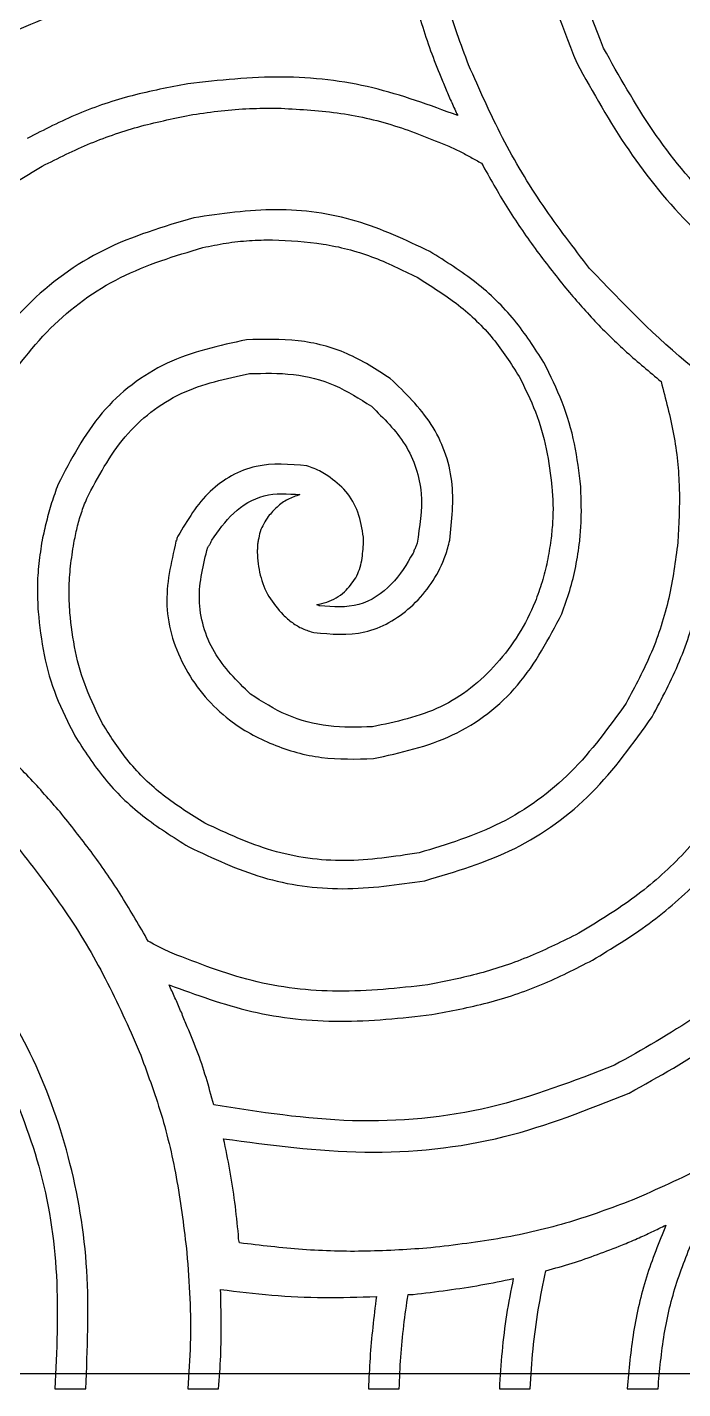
# Model space of a CAD drawing. Extents: x 0 to 371, y 0 to 260.
# Drawn here: x 285.19 to 302.68, y 0.26 to 36.57 of the extents above; entities that cross this region are included whole.
import ezdxf

# ---------------------------------------------------------------- set-up
doc = ezdxf.new("R2010")
doc.units = 0
doc.layers.add('Layer_1', color=7, linetype='CONTINUOUS')

msp = doc.modelspace()

# ---------------------------------------------------------------- linework, layer by layer
at = {"layer": 'Layer_1', "color": 7}
for points in [[(0.02646, 259.95312), (370.443122, 259.95312), (370.443122, 0.661457), (0.02646, 0.661457)], [(291.864358, 34.408445)], [(291.741354, 30.89858)]]:
    msp.add_lwpolyline(points, close=True, dxfattribs=at)
for points in [[(294.163958, 22.83344), (294.163958, 22.965731)], [(295.354583, 2.778333), (295.486875, 2.778333)], [(285.934993, 0.264791), (286.755625, 0.264791)], [(289.480516, 0.264791), (290.300618, 0.264791)], [(294.29625, 0.264791), (295.116352, 0.264791)], [(297.788538, 0.264791), (298.60864, 0.264791)], [(301.201769, 0.264791), (302.021871, 0.264791)]]:
    msp.add_lwpolyline(points, dxfattribs=at)
for points, knots in [([(300.566663, 36.009896), (300.138636, 37.112584), (299.257328, 39.38302), (298.937134, 43.113115), (299.335118, 45.589636), (299.534682, 46.831457)], [0, 0, 0, 0, 3.536436, 7.281531, 11.048228, 11.048228, 11.048228, 11.048228]), ([(298.661875, 46.566874), (298.48678, 45.304707), (298.138061, 42.790978), (298.511739, 39.022713), (299.413685, 36.728973), (299.8525, 35.613021)], [0, 0, 0, 0, 3.816573, 7.601078, 11.186883, 11.186883, 11.186883, 11.186883]), ([(296.968435, 35.559795), (296.762665, 36.114276), (296.343153, 37.244717), (295.924485, 39.048445), (295.774714, 40.294612), (295.698224, 40.931043)], [0, 0, 0, 0, 1.773057, 3.614801, 5.537177, 5.537177, 5.537177, 5.537177]), ([(284.665311, 36.380416), (285.335931, 36.667458), (286.710592, 37.255849), (288.954793, 37.739263), (290.504481, 37.82412), (291.290239, 37.867147)], [0, 0, 0, 0, 2.184859, 4.478605, 6.837891, 6.837891, 6.837891, 6.837891]), ([(295.513227, 37.411878), (295.578051, 37.160908), (295.706191, 36.664808), (295.945167, 35.940383), (296.133737, 35.474088), (296.22739, 35.242501)], [0, 0, 0, 0, 0.777492, 1.536894, 2.286195, 2.286195, 2.286195, 2.286195]), ([(305.355515, 30.189063), (304.716026, 30.726188), (303.429632, 31.806667), (301.816112, 33.78209), (300.984842, 35.26427), (300.566663, 36.009896)], [0, 0, 0, 0, 2.501839, 5.032693, 7.594724, 7.594724, 7.594724, 7.594724]), ([(299.8525, 35.613021), (300.291479, 34.825479), (301.162874, 33.262174), (302.861106, 31.19034), (304.210995, 30.060733), (304.879583, 29.501249)], [0, 0, 0, 0, 2.701851, 5.363294, 7.97507, 7.97507, 7.97507, 7.97507]), ([(296.6775, 34.210523), (295.930808, 34.486193), (294.420679, 35.043716), (291.96145, 35.332039), (290.316689, 35.15003), (289.480516, 35.057499)], [0, 0, 0, 0, 2.382552, 4.818541, 7.337641, 7.337641, 7.337641, 7.337641]), ([(296.22739, 35.242501), (296.273354, 35.127513), (296.365856, 34.896099), (296.519361, 34.553497), (296.624677, 34.325086), (296.6775, 34.210523)], [0, 0, 0, 0, 0.371464, 0.747574, 1.126049, 1.126049, 1.126049, 1.126049]), ([(300.19614, 30.135837), (299.770728, 30.68668), (298.916577, 31.792674), (297.831117, 33.611401), (297.25778, 34.9063), (296.968435, 35.559795)], [0, 0, 0, 0, 2.086878, 4.190078, 6.332926, 6.332926, 6.332926, 6.332926]), ([(289.480516, 35.057499), (288.982156, 34.962391), (287.987898, 34.772645), (286.543369, 34.29059), (285.643993, 33.831666), (285.194477, 33.602291)], [0, 0, 0, 0, 1.521204, 3.034896, 4.547432, 4.547432, 4.547432, 4.547432]), ([(285.591352, 32.861251), (286.018736, 33.074355), (286.869413, 33.498523), (288.222091, 33.956675), (289.149245, 34.143479), (289.612807, 34.236878)], [0, 0, 0, 0, 1.431633, 2.849559, 4.267394, 4.267394, 4.267394, 4.267394]), ([(289.612807, 34.236878), (289.865054, 34.273683), (290.365787, 34.346745), (291.117964, 34.40452), (291.616723, 34.407142), (291.864358, 34.408445)], [0, 0, 0, 0, 0.764627, 1.517858, 2.260628, 2.260628, 2.260628, 2.260628]), ([(291.864358, 34.408445), (292.397933, 34.38057), (293.453951, 34.325402), (295.000445, 33.986088), (295.961626, 33.588161), (296.439269, 33.390418)], [0, 0, 0, 0, 1.601435, 3.169465, 4.718372, 4.718372, 4.718372, 4.718372]), ([(296.439269, 33.390418), (296.540868, 33.345128), (296.740823, 33.255995), (297.027968, 33.09823), (297.217093, 32.993454), (297.312076, 32.940833)], [0, 0, 0, 0, 0.333557, 0.656467, 0.982266, 0.982266, 0.982266, 0.982266]), ([(281.807599, 29.580315), (282.165518, 30.01808), (282.876131, 30.887221), (284.157264, 31.992166), (285.112525, 32.571073), (285.591352, 32.861251)], [0, 0, 0, 0, 1.694337, 3.363945, 5.041935, 5.041935, 5.041935, 5.041935]), ([(297.312076, 32.940833), (297.532297, 32.549433), (297.972079, 31.767808), (298.728988, 30.656667), (299.28403, 29.956235), (299.561035, 29.60667)], [0, 0, 0, 0, 1.346866, 2.689695, 4.027539, 4.027539, 4.027539, 4.027539]), ([(295.936455, 30.585938), (295.292534, 30.889699), (293.996755, 31.500967), (291.811949, 31.802433), (290.369316, 31.592087), (289.63916, 31.485624)], [0, 0, 0, 0, 2.127755, 4.281739, 6.489174, 6.489174, 6.489174, 6.489174]), ([(289.63916, 31.485624), (288.822081, 31.243562), (287.194021, 30.761243), (285.077578, 29.221145), (284.083954, 27.82648), (283.580625, 27.119999)], [0, 0, 0, 0, 2.544132, 5.069282, 7.66157, 7.66157, 7.66157, 7.66157]), ([(289.877391, 30.691874), (290.083994, 30.733832), (290.495162, 30.817334), (291.118857, 30.886239), (291.534454, 30.894478), (291.741354, 30.89858)], [0, 0, 0, 0, 0.632271, 1.258299, 1.878931, 1.878931, 1.878931, 1.878931]), ([(291.741354, 30.89858), (292.191144, 30.875127), (293.086284, 30.828452), (294.395391, 30.490963), (295.193697, 30.095551), (295.592285, 29.898124)], [0, 0, 0, 0, 1.349243, 2.685164, 4.01731, 4.01731, 4.01731, 4.01731]), ([(284.347493, 26.696253), (284.804578, 27.338507), (285.709414, 28.6099), (287.641599, 30.015752), (289.12931, 30.465649), (289.877391, 30.691874)], [0, 0, 0, 0, 2.355552, 4.663003, 6.996812, 6.996812, 6.996812, 6.996812]), ([(298.979163, 27.622295), (298.730368, 28.010677), (298.223902, 28.801295), (297.180749, 29.805485), (296.356467, 30.322495), (295.936455, 30.585938)], [0, 0, 0, 0, 1.380479, 2.810201, 4.295596, 4.295596, 4.295596, 4.295596]), ([(310.408951, 23.759481), (309.048451, 24.241513), (306.414762, 25.17464), (302.895787, 27.310171), (301.078406, 29.212387), (300.19614, 30.135837)], [0, 0, 0, 0, 4.325799, 8.373984, 12.193381, 12.193381, 12.193381, 12.193381]), ([(295.592285, 29.898124), (295.970115, 29.662747), (296.710569, 29.201467), (297.64618, 28.305273), (298.096936, 27.598466), (298.317705, 27.252291)], [0, 0, 0, 0, 1.333713, 2.613748, 3.842469, 3.842469, 3.842469, 3.842469]), ([(299.561035, 29.60667), (299.815585, 29.311498), (300.327881, 28.717448), (301.180257, 27.889002), (301.792319, 27.378063), (302.101458, 27.119999)], [0, 0, 0, 0, 1.168927, 2.352525, 3.560409, 3.560409, 3.560409, 3.560409]), ([(291.041663, 28.231043), (290.317419, 28.0746), (288.876869, 27.763428), (287.045386, 26.360332), (286.361599, 25.038869), (286.01458, 24.368229)], [0, 0, 0, 0, 2.205182, 4.386198, 6.633616, 6.633616, 6.633616, 6.633616]), ([(294.878121, 27.199065), (294.504361, 27.441101), (293.752483, 27.927996), (292.414749, 28.269899), (291.503571, 28.244114), (291.041663, 28.231043)], [0, 0, 0, 0, 1.329611, 2.674722, 4.057669, 4.057669, 4.057669, 4.057669]), ([(299.95791, 24.315003), (299.914187, 24.698865), (299.826922, 25.465006), (299.489832, 26.580523), (299.149865, 27.27406), (298.979163, 27.622295)], [0, 0, 0, 0, 1.157449, 2.310128, 3.472599, 3.472599, 3.472599, 3.472599]), ([(286.781977, 23.99771), (287.084947, 24.573802), (287.682858, 25.710724), (289.253317, 26.93321), (290.497737, 27.198456), (291.12125, 27.331356)], [0, 0, 0, 0, 1.939308, 3.827233, 5.723084, 5.723084, 5.723084, 5.723084]), ([(291.12125, 27.331356), (291.513105, 27.340822), (292.285732, 27.359485), (293.418906, 27.070674), (294.057868, 26.661714), (294.375307, 26.458541)], [0, 0, 0, 0, 1.1732, 2.313216, 3.43875, 3.43875, 3.43875, 3.43875]), ([(298.317705, 27.252291), (298.470883, 26.941284), (298.775639, 26.322522), (299.071493, 25.321474), (299.150991, 24.63466), (299.191041, 24.288648)], [0, 0, 0, 0, 1.038912, 2.066966, 3.110734, 3.110734, 3.110734, 3.110734]), ([(296.465621, 22.886666), (296.523946, 23.413723), (296.641712, 24.477931), (296.066124, 26.062506), (295.276839, 26.817613), (294.878121, 27.199065)], [0, 0, 0, 0, 1.577528, 3.185267, 4.826555, 4.826555, 4.826555, 4.826555]), ([(302.101458, 27.119999), (302.224873, 26.654167), (302.472058, 25.721164), (302.625168, 24.276471), (302.575705, 23.313608), (302.551038, 22.83344)], [0, 0, 0, 0, 1.444481, 2.893114, 4.334161, 4.334161, 4.334161, 4.334161]), ([(294.375307, 26.458541), (294.704186, 26.137925), (295.361189, 25.49743), (295.810284, 24.144978), (295.664426, 23.249826), (295.592285, 22.807085)], [0, 0, 0, 0, 1.365466, 2.727798, 4.061015, 4.061015, 4.061015, 4.061015]), ([(292.655515, 24.871041), (292.197503, 24.911148), (291.270215, 24.992347), (289.956539, 24.253156), (289.467739, 23.420851), (289.215932, 22.992087)], [0, 0, 0, 0, 1.356338, 2.746027, 4.222582, 4.222582, 4.222582, 4.222582]), ([(293.211035, 24.606458), (293.1538, 24.642048), (293.036518, 24.714977), (292.851013, 24.805522), (292.719724, 24.849522), (292.655515, 24.871041)], [0, 0, 0, 0, 0.20215, 0.414236, 0.617237, 0.617237, 0.617237, 0.617237]), ([(286.01458, 24.368229), (285.956257, 24.20758), (285.839341, 23.885535), (285.702723, 23.389363), (285.628474, 23.054221), (285.591352, 22.886666)], [0, 0, 0, 0, 0.512559, 1.027501, 1.54235, 1.54235, 1.54235, 1.54235]), ([(294.163958, 22.965731), (294.128991, 23.191664), (294.061117, 23.630215), (293.724785, 24.216914), (293.382008, 24.476819), (293.211035, 24.606458)], [0, 0, 0, 0, 0.68248, 1.324743, 1.963907, 1.963907, 1.963907, 1.963907]), ([(286.437807, 22.807085), (286.465894, 22.94561), (286.521312, 23.21893), (286.632262, 23.618434), (286.732382, 23.87207), (286.781977, 23.99771)], [0, 0, 0, 0, 0.424009, 0.836601, 1.241602, 1.241602, 1.241602, 1.241602]), ([(290.115621, 22.886666), (290.294389, 23.140776), (290.652545, 23.649878), (291.503063, 24.170832), (292.145218, 24.126237), (292.470519, 24.103646)], [0, 0, 0, 0, 0.929904, 1.863036, 2.821041, 2.821041, 2.821041, 2.821041]), ([(292.470519, 24.103646), (292.359343, 24.066808), (292.136854, 23.993087), (291.853, 23.781514), (291.699684, 23.607623), (291.623535, 23.521253)], [0, 0, 0, 0, 0.349498, 0.69943, 1.044756, 1.044756, 1.044756, 1.044756]), ([(299.191041, 24.288648), (299.203494, 24.130352), (299.228226, 23.815959), (299.211933, 23.346998), (299.17997, 23.039013), (299.16416, 22.886666)], [0, 0, 0, 0, 0.476032, 0.945452, 1.404949, 1.404949, 1.404949, 1.404949]), ([(299.931557, 22.859795), (299.945742, 23.018749), (299.974246, 23.338171), (299.978744, 23.824284), (299.964911, 24.150099), (299.95791, 24.315003)], [0, 0, 0, 0, 0.478603, 0.961761, 1.456911, 1.456911, 1.456911, 1.456911]), ([(291.623535, 23.521253), (291.58128, 23.457721), (291.496434, 23.330153), (291.400237, 23.117152), (291.372795, 22.963948), (291.358951, 22.886666)], [0, 0, 0, 0, 0.228846, 0.459505, 0.6943, 0.6943, 0.6943, 0.6943]), ([(285.591352, 22.886666), (285.559633, 22.681256), (285.495537, 22.266177), (285.45337, 21.628441), (285.47464, 21.198901), (285.485413, 20.981356)], [0, 0, 0, 0, 0.623438, 1.259799, 1.912811, 1.912811, 1.912811, 1.912811]), ([(289.215932, 22.992087), (289.208696, 22.980957), (289.192657, 22.956285), (289.183818, 22.908678), (289.170413, 22.876854), (289.163227, 22.859795)], [0, 0, 0, 0, 0.039475, 0.087503, 0.142996, 0.142996, 0.142996, 0.142996]), ([(290.009682, 22.701148), (290.025662, 22.720502), (290.057372, 22.75891), (290.087021, 22.824515), (290.106456, 22.866748), (290.115621, 22.886666)], [0, 0, 0, 0, 0.074948, 0.14873, 0.214587, 0.214587, 0.214587, 0.214587]), ([(291.358951, 22.886666), (291.351825, 22.851482), (291.33766, 22.781549), (291.332951, 22.67483), (291.330173, 22.39973), (291.387222, 21.954054), (291.610612, 21.36795), (291.884029, 21.057262), (292.02041, 20.902291)], [0, 0, 0, 0, 0.107533, 0.213734, 0.319652, 0.933139, 1.551136, 2.166174, 2.166174, 2.166174, 2.166174]), ([(292.841041, 20.425835), (293.301099, 20.384843), (294.232489, 20.301854), (295.513797, 21.05411), (296.129394, 21.906048), (296.354543, 22.490317), (296.414189, 22.685441), (296.448212, 22.818554), (296.465621, 22.886666)], [0, 0, 0, 0, 1.356337, 2.745907, 4.222353, 4.421866, 4.623133, 4.834029, 4.834029, 4.834029, 4.834029]), ([(299.16416, 22.886666), (299.13466, 22.697221), (299.076397, 22.323051), (298.934003, 21.774195), (298.599425, 20.808524), (297.812855, 19.54348), (296.276348, 18.307818), (295.027428, 18.044319), (294.40166, 17.912293)], [0, 0, 0, 0, 0.574893, 1.135461, 1.698343, 3.637651, 5.525576, 7.421427, 7.421427, 7.421427, 7.421427]), ([(301.863227, 18.176876), (302.122429, 18.664975), (302.640832, 19.641169), (303.139666, 21.236172), (303.2763, 22.335588), (303.344788, 22.886666)], [0, 0, 0, 0, 1.655746, 3.311481, 4.975488, 4.975488, 4.975488, 4.975488]), ([(286.331868, 20.955001), (286.321088, 21.164031), (286.299712, 21.578488), (286.342806, 22.198438), (286.406158, 22.604318), (286.437807, 22.807085)], [0, 0, 0, 0, 0.627466, 1.244117, 1.859713, 1.859713, 1.859713, 1.859713]), ([(289.163227, 22.859795), (289.030207, 22.288049), (288.762588, 21.137766), (289.326257, 19.384906), (290.410625, 18.118192), (291.733062, 17.398218), (293.051311, 17.027919), (293.96539, 17.053083), (294.428541, 17.065833)], [0, 0, 0, 0, 1.733689, 3.487973, 5.285129, 6.608863, 7.955426, 9.338494, 9.338494, 9.338494, 9.338494]), ([(291.147602, 18.785624), (290.792955, 19.135593), (290.089971, 19.829303), (289.6573, 21.303756), (289.893446, 22.240206), (290.009682, 22.701148)], [0, 0, 0, 0, 1.479954, 2.933572, 4.342665, 4.342665, 4.342665, 4.342665]), ([(295.486875, 22.542501), (295.314767, 22.251447), (294.968607, 21.666052), (294.055375, 21.056919), (293.353489, 21.112159), (292.999685, 21.140003)], [0, 0, 0, 0, 1.011102, 2.033624, 3.072954, 3.072954, 3.072954, 3.072954]), ([(293.661144, 21.510523), (293.769203, 21.630531), (293.987081, 21.872502), (294.136201, 22.347583), (294.154712, 22.671602), (294.163958, 22.83344)], [0, 0, 0, 0, 0.479683, 0.967183, 1.45365, 1.45365, 1.45365, 1.45365]), ([(295.592285, 22.807085), (295.58152, 22.778217), (295.559102, 22.718101), (295.520057, 22.631485), (295.49764, 22.571369), (295.486875, 22.542501)], [0, 0, 0, 0, 0.092408, 0.192435, 0.284843, 0.284843, 0.284843, 0.284843]), ([(299.455625, 20.928646), (299.529794, 21.133552), (299.678989, 21.545732), (299.838261, 22.19272), (299.900174, 22.635407), (299.931557, 22.859795)], [0, 0, 0, 0, 0.653463, 1.314482, 1.993939, 1.993939, 1.993939, 1.993939]), ([(302.551038, 22.83344), (302.484119, 22.332857), (302.350304, 21.331859), (301.885111, 19.882104), (301.411749, 18.991862), (301.175416, 18.547396)], [0, 0, 0, 0, 1.513325, 3.026144, 4.534516, 4.534516, 4.534516, 4.534516]), ([(292.920099, 21.166874), (293.008359, 21.188152), (293.185794, 21.230927), (293.440506, 21.341869), (293.58735, 21.454116), (293.661144, 21.510523)], [0, 0, 0, 0, 0.272224, 0.547269, 0.825117, 0.825117, 0.825117, 0.825117]), ([(292.999685, 21.140003), (292.990645, 21.14178), (292.971863, 21.145471), (292.947922, 21.161407), (292.929139, 21.165098), (292.920099, 21.166874)], [0, 0, 0, 0, 0.027413, 0.056957, 0.08437, 0.08437, 0.08437, 0.08437]), ([(285.485413, 20.981356), (285.527475, 20.597697), (285.611396, 19.832239), (285.938509, 18.712105), (286.288119, 18.021706), (286.46416, 17.674065)], [0, 0, 0, 0, 1.156623, 2.307631, 3.475038, 3.475038, 3.475038, 3.475038]), ([(287.205205, 17.991874), (287.052029, 18.302837), (286.747297, 18.921476), (286.451399, 19.92234), (286.371914, 20.609033), (286.331868, 20.955001)], [0, 0, 0, 0, 1.038791, 2.066606, 3.110242, 3.110242, 3.110242, 3.110242]), ([(292.02041, 20.902291), (292.10065, 20.828727), (292.258318, 20.684178), (292.536788, 20.51954), (292.73916, 20.457213), (292.841041, 20.425835)], [0, 0, 0, 0, 0.326108, 0.64079, 0.959825, 0.959825, 0.959825, 0.959825]), ([(294.428541, 17.065833), (295.153045, 17.224239), (296.594744, 17.539452), (298.419488, 18.946732), (299.107506, 20.262768), (299.455625, 20.928646)], [0, 0, 0, 0, 2.206856, 4.391448, 6.628866, 6.628866, 6.628866, 6.628866]), ([(294.40166, 17.912293), (294.009799, 17.90286), (293.237141, 17.88426), (292.104005, 18.173396), (291.465042, 18.582419), (291.147602, 18.785624)], [0, 0, 0, 0, 1.173203, 2.313282, 3.438883, 3.438883, 3.438883, 3.438883]), ([(301.175416, 18.547396), (300.711745, 17.905667), (299.795997, 16.638256), (297.868584, 15.23206), (296.387597, 14.779204), (295.645519, 14.552291)], [0, 0, 0, 0, 2.366487, 4.673793, 6.990996, 6.990996, 6.990996, 6.990996]), ([(286.120519, 15.583753), (285.847978, 15.898463), (285.298795, 16.532617), (284.391874, 17.422712), (283.729223, 17.959118), (283.395099, 18.229587)], [0, 0, 0, 0, 1.248723, 2.516232, 3.805337, 3.805337, 3.805337, 3.805337]), ([(295.804163, 13.811251), (296.621281, 14.053321), (298.249445, 14.53566), (300.366122, 16.075676), (301.359854, 17.470388), (301.863227, 18.176876)], [0, 0, 0, 0, 2.544261, 5.069618, 7.661991, 7.661991, 7.661991, 7.661991]), ([(289.930625, 15.346041), (289.552794, 15.581418), (288.81234, 16.042699), (287.876729, 16.938893), (287.425973, 17.6457), (287.205205, 17.991874)], [0, 0, 0, 0, 1.333713, 2.613748, 3.842469, 3.842469, 3.842469, 3.842469]), ([(286.46416, 17.674065), (286.712949, 17.28572), (287.219393, 16.495195), (288.262625, 15.491258), (289.086864, 14.974342), (289.506868, 14.710938)], [0, 0, 0, 0, 1.380369, 2.809918, 4.295238, 4.295238, 4.295238, 4.295238]), ([(303.688958, 15.68969), (303.331039, 15.251925), (302.620426, 14.382784), (301.339293, 13.277839), (300.384031, 12.698932), (299.905205, 12.408753)], [0, 0, 0, 0, 1.694337, 3.363945, 5.041935, 5.041935, 5.041935, 5.041935]), ([(286.755625, 0.264791), (286.80168, 1.317188), (286.892744, 3.398049), (286.389724, 6.434249), (285.390937, 9.181482), (283.942746, 11.548066), (282.269889, 13.632553), (280.916682, 14.760506), (280.246451, 15.31917)], [0, 0, 0, 0, 3.153479, 6.235244, 9.163824, 11.865675, 14.527118, 17.138894, 17.138894, 17.138894, 17.138894]), ([(288.422182, 12.197396), (288.193393, 12.597214), (287.737772, 13.393427), (286.963113, 14.521503), (286.399929, 15.231503), (286.120519, 15.583753)], [0, 0, 0, 0, 1.381541, 2.751256, 4.099916, 4.099916, 4.099916, 4.099916]), ([(295.645519, 14.552291), (294.9852, 14.451082), (293.679353, 14.25093), (291.696821, 14.52284), (290.517602, 15.072459), (289.930625, 15.346041)], [0, 0, 0, 0, 1.997914, 3.951078, 5.88688, 5.88688, 5.88688, 5.88688]), ([(300.275727, 11.694585), (300.788285, 12.005923), (301.811564, 12.627484), (303.173795, 13.821033), (303.938811, 14.747721), (304.323535, 15.213749)], [0, 0, 0, 0, 1.796893, 3.587351, 5.398679, 5.398679, 5.398679, 5.398679]), ([(284.956246, 14.684583), (285.381658, 14.13374), (286.23581, 13.027745), (287.32127, 11.209018), (287.894606, 9.91412), (288.183951, 9.260625)], [0, 0, 0, 0, 2.086878, 4.190078, 6.332926, 6.332926, 6.332926, 6.332926]), ([(289.506868, 14.710938), (290.150789, 14.407176), (291.446567, 13.795909), (293.631373, 13.494442), (295.074006, 13.704789), (295.804163, 13.811251)], [0, 0, 0, 0, 2.127755, 4.281739, 6.489174, 6.489174, 6.489174, 6.489174]), ([(306.678432, 13.67896), (306.141307, 13.039471), (305.060828, 11.753076), (303.085405, 10.139555), (301.603225, 9.308284), (300.857599, 8.890105)], [0, 0, 0, 0, 2.50184, 5.032695, 7.594725, 7.594725, 7.594725, 7.594725]), ([(301.254474, 8.149065), (302.042015, 8.588045), (303.60532, 9.459439), (305.677153, 11.157672), (306.806759, 12.507561), (307.366243, 13.176148)], [0, 0, 0, 0, 2.70185, 5.363292, 7.975068, 7.975068, 7.975068, 7.975068]), ([(299.905205, 12.408753), (299.47782, 12.195649), (298.627144, 11.771482), (297.274466, 11.31333), (296.347312, 11.126526), (295.88375, 11.033126)], [0, 0, 0, 0, 1.431633, 2.849559, 4.267394, 4.267394, 4.267394, 4.267394]), ([(289.057288, 11.879587), (288.980626, 11.914423), (288.832111, 11.981909), (288.620061, 12.087545), (288.486618, 12.161625), (288.422182, 12.197396)], [0, 0, 0, 0, 0.252609, 0.489372, 0.710449, 0.710449, 0.710449, 0.710449]), ([(295.88375, 11.033126), (295.085541, 10.945941), (293.52038, 10.774985), (291.181862, 11.050619), (289.75981, 11.605476), (289.057288, 11.879587)], [0, 0, 0, 0, 2.404861, 4.715548, 6.971613, 6.971613, 6.971613, 6.971613]), ([(295.98916, 10.239376), (296.487563, 10.334489), (297.481945, 10.524251), (298.926665, 11.006257), (299.826166, 11.465207), (300.275727, 11.694585)], [0, 0, 0, 0, 1.521338, 3.035271, 4.547931, 4.547931, 4.547931, 4.547931]), ([(289.427811, 10.001148), (289.381847, 10.116136), (289.289345, 10.34755), (289.13584, 10.690152), (289.030524, 10.918563), (288.977701, 11.033126)], [0, 0, 0, 0, 0.371464, 0.747574, 1.126049, 1.126049, 1.126049, 1.126049]), ([(288.977701, 11.033126), (289.704768, 10.767846), (291.17514, 10.23136), (293.57123, 9.976321), (295.173066, 10.150591), (295.98916, 10.239376)], [0, 0, 0, 0, 2.315932, 4.683594, 7.142714, 7.142714, 7.142714, 7.142714]), ([(290.168326, 7.831771), (290.103091, 8.07685), (289.972548, 8.567275), (289.727231, 9.29274), (289.528094, 9.763884), (289.427811, 10.001148)], [0, 0, 0, 0, 0.760732, 1.522295, 2.294879, 2.294879, 2.294879, 2.294879]), ([(288.183951, 9.260625), (288.389722, 8.706144), (288.809234, 7.575703), (289.227901, 5.771975), (289.377673, 4.525807), (289.454163, 3.889377)], [0, 0, 0, 0, 1.773057, 3.614801, 5.537177, 5.537177, 5.537177, 5.537177]), ([(284.533019, 8.836878), (284.891129, 7.970005), (285.626109, 6.190845), (286.070739, 3.264032), (285.980587, 1.272164), (285.934993, 0.264791)], [0, 0, 0, 0, 2.80658, 5.76019, 8.782431, 8.782431, 8.782431, 8.782431]), ([(300.857599, 8.890105), (299.767994, 8.467419), (297.526524, 7.597896), (293.845207, 7.260094), (291.397182, 7.64071), (290.168326, 7.831771)], [0, 0, 0, 0, 3.49491, 7.189524, 10.913492, 10.913492, 10.913492, 10.913492]), ([(306.758019, 8.519585), (306.207175, 8.094172), (305.101181, 7.240021), (303.282455, 6.154557), (301.987556, 5.58122), (301.33406, 5.291875)], [0, 0, 0, 0, 2.086879, 4.19008, 6.332929, 6.332929, 6.332929, 6.332929]), ([(290.43291, 6.932085), (291.683804, 6.76406), (294.171962, 6.42984), (297.896063, 6.807034), (300.15596, 7.710096), (301.254474, 8.149065)], [0, 0, 0, 0, 3.780652, 7.520105, 11.057126, 11.057126, 11.057126, 11.057126]), ([(290.829785, 4.365833), (290.799815, 4.656478), (290.740117, 5.235426), (290.609316, 6.092179), (290.491324, 6.653961), (290.43291, 6.932085)], [0, 0, 0, 0, 0.876497, 1.745927, 2.598393, 2.598393, 2.598393, 2.598393]), ([(301.33406, 5.291875), (300.779579, 5.086104), (299.649137, 4.666593), (297.845407, 4.247929), (296.599238, 4.098158), (295.962807, 4.021668)], [0, 0, 0, 0, 1.773058, 3.614803, 5.537181, 5.537181, 5.537181, 5.537181]), ([(290.856666, 4.15396), (290.849564, 4.177976), (290.836103, 4.223496), (290.829754, 4.295101), (290.829774, 4.341648), (290.829785, 4.365833)], [0, 0, 0, 0, 0.074947, 0.142055, 0.214632, 0.214632, 0.214632, 0.214632]), ([(299.031868, 3.41292), (299.265589, 3.477669), (299.728696, 3.605967), (300.406215, 3.842833), (300.983641, 4.063411), (301.466142, 4.265611), (301.853886, 4.443213), (302.10794, 4.568415), (302.23375, 4.630416)], [0, 0, 0, 0, 0.727382, 1.441278, 2.152053, 2.581596, 3.010501, 3.431261, 3.431261, 3.431261, 3.431261]), ([(302.23375, 4.630416), (302.048252, 4.171068), (301.675217, 3.24732), (301.332453, 1.776033), (301.245543, 0.770999), (301.201769, 0.264791)], [0, 0, 0, 0, 1.484712, 2.985752, 4.509005, 4.509005, 4.509005, 4.509005]), ([(302.021871, 0.264791), (302.065384, 0.750797), (302.151403, 1.71155), (302.488848, 3.111048), (302.848969, 3.985187), (303.0275, 4.418543)], [0, 0, 0, 0, 1.462719, 2.891551, 4.296311, 4.296311, 4.296311, 4.296311]), ([(295.962807, 4.021668), (295.390568, 3.982799), (294.250589, 3.905366), (292.54172, 3.952325), (291.416701, 4.086946), (290.856666, 4.15396)], [0, 0, 0, 0, 1.720063, 3.426604, 5.118195, 5.118195, 5.118195, 5.118195]), ([(289.454163, 3.889377), (289.483987, 3.484277), (289.543432, 2.676844), (289.560516, 1.46597), (289.507108, 0.664066), (289.480516, 0.264791)], [0, 0, 0, 0, 1.21851, 2.428701, 3.628805, 3.628805, 3.628805, 3.628805]), ([(298.60864, 0.264791), (298.631637, 0.617514), (298.677632, 1.323006), (298.814627, 2.3754), (298.959478, 3.067193), (299.031868, 3.41292)], [0, 0, 0, 0, 1.060294, 2.120731, 3.180126, 3.180126, 3.180126, 3.180126]), ([(290.300618, 0.264791), (290.321945, 0.556016), (290.364702, 1.139882), (290.374497, 2.022926), (290.360764, 2.613416), (290.353852, 2.910625)], [0, 0, 0, 0, 0.875831, 1.755925, 2.647805, 2.647805, 2.647805, 2.647805]), ([(290.353852, 2.910625), (290.808308, 2.855978), (291.722855, 2.746007), (293.110933, 2.677257), (294.040873, 2.709117), (294.507599, 2.725107)], [0, 0, 0, 0, 1.373005, 2.763034, 4.163597, 4.163597, 4.163597, 4.163597]), ([(295.486875, 2.778333), (295.792478, 2.81527), (296.397054, 2.888344), (297.289266, 3.024392), (297.871726, 3.143035), (298.15906, 3.201563)], [0, 0, 0, 0, 0.923479, 1.826925, 2.706518, 2.706518, 2.706518, 2.706518]), ([(298.15906, 3.201563), (298.095356, 2.881844), (297.967393, 2.23963), (297.851869, 1.257669), (297.80974, 0.597194), (297.788538, 0.264791)], [0, 0, 0, 0, 0.977702, 1.96389, 2.963098, 2.963098, 2.963098, 2.963098]), ([(294.507599, 2.725107), (294.474187, 2.451898), (294.407465, 1.906301), (294.333095, 1.085969), (294.308522, 0.538297), (294.29625, 0.264791)], [0, 0, 0, 0, 0.825722, 1.648968, 2.470224, 2.470224, 2.470224, 2.470224]), ([(295.116352, 0.264791), (295.128703, 0.546825), (295.153358, 1.109798), (295.232312, 1.948719), (295.313949, 2.502631), (295.354583, 2.778333)], [0, 0, 0, 0, 0.846837, 1.690392, 2.526343, 2.526343, 2.526343, 2.526343])]:
    msp.add_open_spline(points, degree=3, knots=knots, dxfattribs=at)

doc.saveas('drawing.dxf')
